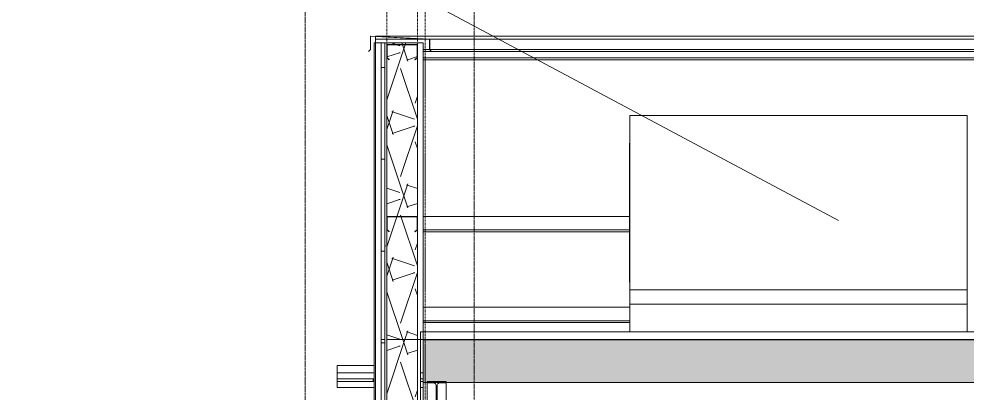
# Model space of a CAD drawing. Header units: inches. Extents: x -23565 to -21, y -324 to 853.
# Drawn here: x -18928.1 to -18680.3, y 150.1 to 248 of the extents above; entities that cross this region are included whole.
import ezdxf

# ---------------------------------------------------------------- set-up
doc = ezdxf.new("R2010")
doc.units = ezdxf.units.IN
doc.header["$MEASUREMENT"] = 0
doc.linetypes.add('Dash Dot 3_16_', pattern=[0.3125, 0.1875, -0.0625, 0, -0.0625])
doc.linetypes.add('Grid Line 1_2_', pattern=[0.875, 0.5, -0.125, 0.125, -0.125])
for name, color, linetype, lineweight in [('A-ANNO-IDEN', 131, 'Continuous', 9), ('A-ANNO-SYMB', 150, 'Continuous', 9), ('A-CLNG', 13, 'Continuous', 13), ('A-CLNG-PATT', 13, 'Continuous', 25), ('A-ROOF', 132, 'Continuous', 13), ('A-ROOF-PATT', 132, 'Continuous', 13), ('A-WALL', 113, 'Continuous', 13), ('A-WALL-PATT', 111, 'Continuous', 25), ('M-EQPM', 50, 'Continuous', 13), ('S-BEAM', 12, 'Continuous', 13), ('S-GRID', 1, 'Continuous', 9)]:
    doc.layers.add(name, color=color, linetype=linetype, lineweight=lineweight)
pattern_1 = [(0, (-33539.073, 67.247), (0, 24), []), (90, (-33539.073, 67.247), (-24, 1e-15), [])]
pattern_2 = [(0, (-33539.073, 67.247), (30.72, 7.68), [2.534, -20.506, 2.534, -20.506, -122.88]), (0, (-33539.073, 67.247), (30.72, 7.68), [-46.08, 2.534, -43.546, 2.534, -20.506, -53.76]), (0, (-33539.073, 67.247), (30.72, 7.68), [-115.2, 2.534, -12.826, 2.534, -35.866]), (120, (-33527.553, 71.087), (-22.011075, 22.7643004), [2.534, -20.506, 2.534, -20.506, -122.88]), (120, (-33527.553, 71.087), (-22.011075, 22.7643004), [-46.08, 2.534, -43.546, 2.534, -20.506, -53.76]), (120, (-33527.553, 71.087), (-22.011075, 22.7643004), [-115.2, 2.534, -12.826, 2.534, -35.866]), (240, (-33523.713, 86.447), (-8.708925, -30.4443004), [2.534, -20.506, 2.534, -20.506, -122.88]), (240, (-33523.713, 86.447), (-8.708925, -30.4443004), [-46.08, 2.534, -43.546, 2.534, -20.506, -53.76]), (240, (-33523.713, 86.447), (-8.708925, -30.4443004), [-115.2, 2.534, -12.826, 2.534, -35.866])]
pattern_3 = [(161.57, (-33538.113, 68.207), (-7.6802237, -0.0009796), [0, -54.643, 6.067, 0]), (18.43, (-33540.033, 68.207), (-7.6802237, 0.0009796), [0, -54.643, 6.067, 0]), (108.43, (-33538.113, 68.207), (3.8382953, -19.20136532), [18.211, -42.499]), (71.57, (-33540.033, 68.207), (3.8382953, 19.20136532), [18.211, -42.499])]

# ---------------------------------------------------------------- blocks, each defined once
blk = doc.blocks.new('W-Wide Flange - W14X22-1401465-Building Section - East_West looking South _ Fitness Center')
at = {"layer": 'S-BEAM', "lineweight": 9}
h = blk.add_hatch(dxfattribs=at)
h.set_pattern_fill('FP_12', color=8, style=0, pattern_type=2)
h.set_pattern_definition([(45, (-33539.073, 67.247), (-19.00703, 19.00703), []), (45, (-33539.073, 96.047), (-19.00703, 19.00703), [])])
h.paths.add_polyline_path([(-26265.89, 139.4), (-26265.89, 139.73), (-26270.89, 139.73), (-26270.89, 139.4), (-26267.46, 139.4)], flags=0)
h.paths.add_polyline_path([(-26269.07, 139.75), (-26267.86, 139.81), (-26268.12, 140.01), (-26268.26, 140.3), (-26268.28, 140.46), (-26268.2, 152.36), (-26268, 152.62), (-26267.71, 152.76), (-26268.92, 152.7), (-26268.66, 152.5), (-26268.52, 152.21), (-26268.51, 152.05), (-26268.58, 140.15), (-26268.78, 139.89), (-26268.92, 139.81)], flags=0)
h.paths.add_polyline_path([(-26267.55, 152.77), (-26265.89, 152.77), (-26265.89, 153.11), (-26270.89, 153.11), (-26270.89, 152.77), (-26269.23, 152.77)], flags=0)
at = {"layer": 'S-BEAM', "color": 7}
for p, q in [((-26265.89, 153.11), (-26270.89, 153.11)), ((-26270.89, 153.11), (-26270.89, 152.77)), ((-26270.89, 152.77), (-26269.23, 152.77)), ((-26268.51, 152.05), (-26268.51, 140.46)), ((-26268.28, 140.46), (-26268.28, 152.05)), ((-26267.55, 152.77), (-26265.89, 152.77)), ((-26265.89, 152.77), (-26265.89, 153.11)), ((-26269.23, 139.73), (-26270.89, 139.73)), ((-26270.89, 139.73), (-26270.89, 139.4)), ((-26270.89, 139.4), (-26265.89, 139.4)), ((-26265.89, 139.73), (-26267.55, 139.73)), ((-26265.89, 139.4), (-26265.89, 139.73))]:
    blk.add_line(p, q, dxfattribs=at)
at = {"layer": 'S-BEAM', "color": 8, "lineweight": 9}
for p, q in [((-26270.89, 144.86), (-26270.89, 152.77)), ((-26265.89, 144.86), (-26265.89, 152.77)), ((-26269.23, 144.86), (-26270.89, 144.86)), ((-26265.89, 144.86), (-26267.55, 144.86)), ((-26270.89, 131.51), (-26270.89, 139.4)), ((-26265.89, 131.51), (-26265.89, 139.4)), ((-26265.89, 131.51), (-26270.89, 131.51))]:
    blk.add_line(p, q, dxfattribs=at)
at = {"layer": 'S-BEAM', "color": 7, "flags": 128}
for points in [[(-26269.23, 152.77), (-26269.07, 152.76), (-26268.92, 152.7), (-26268.78, 152.62), (-26268.66, 152.5), (-26268.58, 152.36), (-26268.52, 152.21), (-26268.51, 152.05)], [(-26268.28, 152.05), (-26268.26, 152.21), (-26268.2, 152.36), (-26268.12, 152.5), (-26268, 152.62), (-26267.86, 152.7), (-26267.71, 152.76), (-26267.55, 152.77)], [(-26268.51, 140.46), (-26268.52, 140.3), (-26268.58, 140.15), (-26268.66, 140.01), (-26268.78, 139.89), (-26268.92, 139.81), (-26269.07, 139.75), (-26269.23, 139.73)], [(-26267.55, 139.73), (-26267.71, 139.75), (-26267.86, 139.81), (-26268, 139.89), (-26268.12, 140.01), (-26268.2, 140.15), (-26268.26, 140.3), (-26268.28, 140.46)]]:
    blk.add_lwpolyline(points, dxfattribs=at)
at = {"layer": 'S-BEAM', "color": 8, "lineweight": 9}
for centre, major_axis, start_param, end_param in [((-26269.23, 144.13), (-0.728, 0), 3.141593, 4.712389), ((-26267.55, 144.13), (0.728, 0), 1.570796, 3.141593)]:
    blk.add_ellipse(centre, major_axis=major_axis, ratio=0.999133, start_param=start_param, end_param=end_param, dxfattribs=at)
blk = doc.blocks.new('Carrier_48TC_Standard_Efficiency_Gas_Heat_Electric_Cooling_Packaged_Rooftop_Unit_3_to_15_nominal_tons - 10 ton 48TC__12-1646492-Building Section - East_West looking South _ Fitness Center')
at = {"layer": 'M-EQPM', "color": 8, "lineweight": 9}
for p, q in [((-26217.89, 222.75), (-26129.77, 222.75)), ((-26217.89, 222.75), (-26217.89, 173.38)), ((-26129.77, 173.38), (-26129.77, 222.75)), ((-26218.02, 179.13), (-26218.02, 215.5)), ((-26218.02, 215.5), (-26217.89, 215.5)), ((-26217.89, 179.13), (-26218.02, 179.13)), ((-26217.89, 177.13), (-26129.77, 177.13)), ((-26217.89, 177.13), (-26217.89, 166.12)), ((-26129.77, 166.12), (-26129.77, 177.13)), ((-26129.77, 173.38), (-26217.89, 173.38))]:
    blk.add_line(p, q, dxfattribs=at)
blk = doc.blocks.new('Girt_C - 8_D-1755906-Building Section - East_West looking South _ Fitness Center')
at = {"layer": 'S-BEAM', "color": 8, "lineweight": 9}
for p, q in [((-26271.89, 237.8), (-25695.39, 237.8)), ((-26271.89, 237.31), (-25694.89, 237.31))]:
    blk.add_line(p, q, dxfattribs=at)
blk = doc.blocks.new('Girt_C - 8_D-V43-Building Section - East_West looking South _ Fitness Center')
at = {"layer": 'S-BEAM', "color": 8, "lineweight": 9}
for p, q in [((-26217.89, 172.55), (-26271.89, 172.55)), ((-26271.89, 169.05), (-26217.89, 169.05)), ((-26271.89, 168.57), (-26217.89, 168.57))]:
    blk.add_line(p, q, dxfattribs=at)
blk = doc.blocks.new('Girt_C - 8_D-1757324-Building Section - East_West looking South _ Fitness Center')
at = {"layer": 'S-BEAM', "color": 7}
for p, q in [((-26281.39, 241.11), (-26281.39, 237.8)), ((-26281.28, 237.85), (-26281.28, 241.11)), ((-26273.58, 241.3), (-26281.2, 241.3)), ((-26281.2, 241.19), (-26273.58, 241.19)), ((-26273.5, 241.11), (-26273.5, 237.85)), ((-26273.39, 237.8), (-26273.39, 241.11)), ((-26281.39, 237.8), (-26280.82, 237.31)), ((-26280.75, 237.4), (-26281.28, 237.85)), ((-26280.82, 237.31), (-26280.75, 237.4)), ((-26273.5, 237.85), (-26274.04, 237.4)), ((-26274.04, 237.4), (-26273.97, 237.31)), ((-26273.97, 237.31), (-26273.39, 237.8))]:
    blk.add_line(p, q, dxfattribs=at)
for centre, radius, start, end in [((-26281.2, 241.11), 0.188, 90, 180), ((-26281.2, 241.11), 0.0782, 90, 177.8773), ((-26273.58, 241.11), 0.188, 0, 90), ((-26273.58, 241.11), 0.0782, 3.0424, 90)]:
    blk.add_arc(centre, radius, start, end, dxfattribs=at)
blk = doc.blocks.new('Girt_C - 8_D-1757323-Building Section - East_West looking South _ Fitness Center')
at = {"layer": 'S-BEAM', "color": 7}
for p, q in [((-26281.39, 196.11), (-26281.39, 192.8)), ((-26281.28, 192.85), (-26281.28, 196.11)), ((-26273.58, 196.3), (-26281.2, 196.3)), ((-26281.2, 196.19), (-26273.58, 196.19)), ((-26273.5, 196.11), (-26273.5, 192.85)), ((-26273.39, 192.8), (-26273.39, 196.11)), ((-26281.39, 192.8), (-26280.82, 192.31)), ((-26280.75, 192.4), (-26281.28, 192.85)), ((-26280.82, 192.31), (-26280.75, 192.4)), ((-26273.5, 192.85), (-26274.04, 192.4)), ((-26274.04, 192.4), (-26273.97, 192.31)), ((-26273.97, 192.31), (-26273.39, 192.8))]:
    blk.add_line(p, q, dxfattribs=at)
for centre, radius, start, end in [((-26281.2, 196.11), 0.188, 90, 180), ((-26281.2, 196.11), 0.0782, 90, 177.8773), ((-26273.58, 196.11), 0.188, 0, 90), ((-26273.58, 196.11), 0.0782, 3.0424, 90)]:
    blk.add_arc(centre, radius, start, end, dxfattribs=at)
blk = doc.blocks.new('Girt_C - 8_D-V59-Building Section - East_West looking South _ Fitness Center')
at = {"layer": 'S-BEAM', "color": 8, "lineweight": 9}
for p, q in [((-26218.02, 196.3), (-26271.89, 196.3)), ((-26271.89, 192.8), (-26218.02, 192.8)), ((-26271.89, 192.31), (-26218.02, 192.31))]:
    blk.add_line(p, q, dxfattribs=at)
blk = doc.blocks.new('HSS-Hollow Structural Section - HSS1-1_2X1-1_2X1_8 - Obsolete-1395972-Building Section - East_West looking South _ Fitness Center')
at = {"layer": 'S-BEAM', "color": 8, "lineweight": 9}
for p, q in [((-26284.7, 153.11), (-26294.39, 153.11)), ((-26294.39, 152.89), (-26294.39, 153.11)), ((-26294.39, 151.85), (-26294.39, 152.89)), ((-26294.39, 151.61), (-26294.39, 151.85)), ((-26294.39, 151.57), (-26294.39, 151.61)), ((-26294.39, 151.57), (-26284.7, 151.57)), ((-26271.89, 153.11), (-26272.64, 153.11)), ((-26272.64, 151.57), (-26271.89, 151.57))]:
    blk.add_line(p, q, dxfattribs=at)

msp = doc.modelspace()

# ---------------------------------------------------------------- hatches: boundary and pattern name
at = {"layer": 'A-CLNG-PATT', "lineweight": 9}
h = msp.add_hatch(dxfattribs=at)
h.set_pattern_fill('FP_20', color=8, style=0, pattern_type=2)
h.set_pattern_definition(pattern_3)
h.paths.add_polyline_path([(-18822.42795, 152.92201), (-15349.42795, 152.92201), (-15349.42795, 164.05666), (-18822.42795, 164.05666), (-18822.42795, 154.604)], flags=0)
at = {"layer": 'A-ROOF-PATT', "lineweight": 9}
h = msp.add_hatch(dxfattribs=at)
h.set_pattern_fill('FP_17', color=8, style=0, pattern_type=2)
h.set_pattern_definition([(90, (-7449.462, 1103.646), (-16.082, 1e-15), [])])
h.paths.add_polyline_path([(-18844.92795, 153.11063), (-18835.24045, 153.11063), (-18835.24045, 153.85731), (-18844.92795, 153.85731)], flags=0)
h.paths.add_polyline_path([(-18822.42795, 153.11063), (-18822.42795, 153.85731), (-18823.17795, 153.85731), (-18823.17795, 153.11063)], flags=0)
h.paths.add_polyline_path([(-18823.17795, 155.39914), (-18822.42795, 155.39914), (-18822.42795, 164.05666), (-18823.17795, 164.05666), (-18823.17795, 159.488)], flags=0)
at = {"layer": 'A-WALL-PATT', "lineweight": 9}
h = msp.add_hatch(dxfattribs=at)
h.set_pattern_fill('FP_18', color=8, style=0, pattern_type=2)
h.set_pattern_definition(pattern_1)
h.paths.add_polyline_path([(-18832.42795, 164.11916), (-18832.42795, 241.75), (-18833.42795, 241.75), (-18833.42795, 164.11916)], flags=0)
h = msp.add_hatch(dxfattribs=at)
h.set_pattern_fill('FP_19', color=8, style=0, pattern_type=2)
h.set_pattern_definition(pattern_2)
h.paths.add_polyline_path([(-18831.92795, 164.11916), (-18831.92795, 241.75), (-18832.42795, 241.75), (-18832.42795, 164.11916)], flags=0)
h = msp.add_hatch(dxfattribs=at)
h.set_pattern_fill('FP_20', color=8, style=0, pattern_type=2)
h.set_pattern_definition(pattern_3)
h.paths.add_polyline_path([(-18826.77407, 164.11916), (-18823.92795, 164.11916), (-18823.92795, 241.75), (-18831.92795, 241.75), (-18831.92795, 164.11916)], flags=0)
h = msp.add_hatch(dxfattribs=at)
h.set_pattern_fill('FP_18', color=8, style=0, pattern_type=2)
h.set_pattern_definition(pattern_1)
h.paths.add_polyline_path([(-18832.42795, 0), (-18832.42795, 164.11916), (-18833.42795, 164.11916), (-18833.42795, 0)], flags=0)
h = msp.add_hatch(dxfattribs=at)
h.set_pattern_fill('FP_19', color=8, style=0, pattern_type=2)
h.set_pattern_definition(pattern_2)
h.paths.add_polyline_path([(-18831.92795, 0), (-18831.92795, 164.11916), (-18832.42795, 164.11916), (-18832.42795, 0)], flags=0)
h = msp.add_hatch(dxfattribs=at)
h.set_pattern_fill('FP_20', color=8, style=0, pattern_type=2)
h.set_pattern_definition(pattern_3)
h.paths.add_polyline_path([(-18823.92795, 0), (-18823.92795, 164.11916), (-18831.92795, 164.11916), (-18831.92795, 0)], flags=0)

# ---------------------------------------------------------------- linework, layer by layer
at = {"layer": 'A-ANNO-IDEN', "color": 153}
msp.add_line((-18713.87369, 195.2342), (-19065.78485, 383.33165), dxfattribs=at)
at = {"layer": 'A-ANNO-SYMB', "linetype": 'Dash Dot 3_16_'}
for p, q in [((-18853.26546, 274.32313), (-18853.26546, -52.07518)), ((-18809.07368, -52.07518), (-18809.07368, 274.32313))]:
    msp.add_line(p, q, dxfattribs=at)
at = {"layer": 'A-CLNG', "color": 7}
for p, q in [((-15357.92795, 164.05666), (-18822.42795, 164.05666)), ((-18822.42795, 164.05666), (-18822.42795, 152.92201)), ((-18822.42795, 152.92201), (-18292.67795, 152.92201))]:
    msp.add_line(p, q, dxfattribs=at)
at = {"layer": 'A-CLNG', "color": 8, "lineweight": 9}
msp.add_line((-18822.42795, 152.92201), (-18822.42795, 144.98774), dxfattribs=at)
at = {"layer": 'A-ROOF', "color": 7}
for p, q in [((-15361.67795, 166.1209), (-18823.17795, 166.1209)), ((-18823.17795, 166.1209), (-18823.17795, 164.11916)), ((-18822.42795, 164.11916), (-15361.67795, 164.11916))]:
    msp.add_line(p, q, dxfattribs=at)
at = {"layer": 'A-ROOF', "color": 8, "lineweight": 9}
for p, q in [((-18844.92795, 157.34809), (-18835.24045, 157.34809)), ((-18844.92795, 155.39914), (-18844.92795, 157.34809)), ((-18844.92795, 153.06267), (-18844.92795, 153.85731))]:
    msp.add_line(p, q, dxfattribs=at)
at = {"layer": 'A-WALL', "color": 7}
for p, q in [((-18820.74045, 242.68768), (-18836.24045, 243.5)), ((-18836.24045, 243.5), (-18836.24045, 240)), ((-18836.17795, 239.97411), (-18836.17795, 243.43414)), ((-18836.17795, 243.43414), (-18820.80295, 242.62837)), ((-18822.42795, 241.75), (-18835.24045, 241.75)), ((-18835.24045, 241.75), (-18835.24045, 0)), ((-18834.92795, 241.75), (-18834.92795, 0)), ((-18833.42795, 241.75), (-18833.42795, 0)), ((-18832.42795, 241.75), (-18832.42795, 0)), ((-18831.92795, 241.75), (-18831.92795, 0)), ((-18823.92795, 241.75), (-18823.92795, 0)), ((-18822.42795, 164.11916), (-18822.42795, 241.75)), ((-18820.80295, 242.62837), (-18820.80295, 239.97411)), ((-18820.74045, 240), (-18820.74045, 242.68768)), ((-18836.24045, 240), (-18836.74045, 239.5)), ((-18836.74045, 239.5), (-18836.69626, 239.45581)), ((-18836.69626, 239.45581), (-18836.17795, 239.97411)), ((-18820.80295, 239.97411), (-18820.28465, 239.45581)), ((-18820.24045, 239.5), (-18820.74045, 240)), ((-18820.28465, 239.45581), (-18820.24045, 239.5)), ((-18833.42795, 164.11916), (-18832.42795, 164.11916)), ((-18822.42795, 164.11916), (-18831.92795, 164.11916)), ((-18823.17795, 0), (-18823.17795, 164.11916))]:
    msp.add_line(p, q, dxfattribs=at)
at = {"layer": 'A-WALL', "color": 8, "lineweight": 9}
for p, q in [((-18834.92795, 243.5), (-18233.61545, 243.5)), ((-18834.92795, 241.75), (-18834.92795, 243.3737)), ((-18834.92795, 242.68768), (-18821.93466, 242.68768)), ((-18820.74045, 242.68768), (-18249.11545, 242.68768)), ((-18822.44486, 240), (-18820.80295, 240)), ((-18822.42795, 239.5), (-18820.32166, 239.5)), ((-18822.42795, 239.45581), (-18249.57126, 239.45581)), ((-18820.74045, 240), (-18249.11545, 240)), ((-18820.24045, 239.5), (-18249.61545, 239.5))]:
    msp.add_line(p, q, dxfattribs=at)
at = {"layer": 'S-GRID', "linetype": 'Grid Line 1_2_'}
for p, q in [((-18831.92795, -273.16081), (-18831.92795, 671.89181)), ((-18831.92795, -273.16081), (-18831.92795, 671.89181)), ((-18823.92795, -273.16081), (-18823.92795, 671.89181)), ((-18821.92795, -273.16081), (-18821.92795, 671.89181))]:
    msp.add_line(p, q, dxfattribs=at)

# ---------------------------------------------------------------- block references
at = {"layer": 'M-EQPM', "color": 8, "lineweight": 9}
msp.add_blockref('Carrier_48TC_Standard_Efficiency_Gas_Heat_Electric_Cooling_Packaged_Rooftop_Unit_3_to_15_nominal_tons - 10 ton 48TC__12-1646492-Building Section - East_West looking South _ Fitness Center', (7449.46227, 0), dxfattribs=at)
at = {"layer": 'S-BEAM', "color": 8, "lineweight": 9}
for name, p in [('Girt_C - 8_D-1757324-Building Section - East_West looking South _ Fitness Center', (7449.46227, 0)), ('Girt_C - 8_D-1755906-Building Section - East_West looking South _ Fitness Center', (7449.46227, 0)), ('Girt_C - 8_D-1757323-Building Section - East_West looking South _ Fitness Center', (7449.46227, 0)), ('Girt_C - 8_D-V59-Building Section - East_West looking South _ Fitness Center', (7449.46227, 0)), ('Girt_C - 8_D-V43-Building Section - East_West looking South _ Fitness Center', (7449.46227, 0)), ('HSS-Hollow Structural Section - HSS1-1_2X1-1_2X1_8 - Obsolete-1395972-Building Section - East_West looking South _ Fitness Center', (7449.46227, 2.28851)), ('HSS-Hollow Structural Section - HSS1-1_2X1-1_2X1_8 - Obsolete-1395972-Building Section - East_West looking South _ Fitness Center', (7449.46227, 0)), ('W-Wide Flange - W14X22-1401465-Building Section - East_West looking South _ Fitness Center', (7449.46227, 0))]:
    msp.add_blockref(name, p, dxfattribs=at)

doc.saveas('drawing.dxf')
